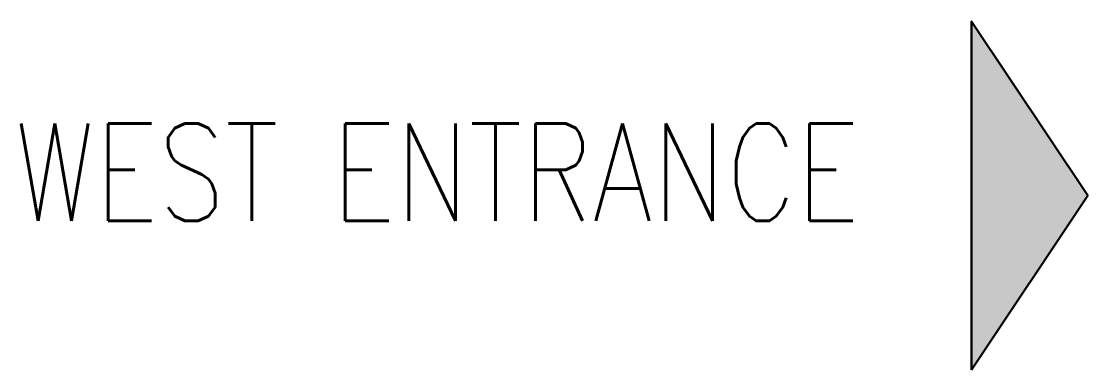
# Model space of a CAD drawing. Header units: inches. Extents: x 13084 to 220150, y 6494 to 167180.
# Drawn here: x 28501 to 35069, y 106604 to 108751 of the extents above; entities that cross this region are included whole.
import ezdxf
from ezdxf.enums import TextEntityAlignment as Align

# ---------------------------------------------------------------- set-up
doc = ezdxf.new("R2010")
doc.units = ezdxf.units.IN
doc.header["$MEASUREMENT"] = 0
doc.layers.add('Ground Floor$0$Z-Z000-S-General-Notes-250', color=7, linetype='Continuous', lineweight=30)
doc.styles.add('Ground Floor$0$Annotation-RomanS', font='romans.shx', dxfattribs={"width": 0.8})
doc.styles.add('Ground Floor$0$ST1', font='romans.shx', dxfattribs={"width": 0.8})

# ---------------------------------------------------------------- blocks, each defined once
blk = doc.blocks.new('Ground Floor$0$Sube')
blk.add_lwpolyline([(4.8801, -175.145), (4.8801, -174.0717), (5.2379, -174.6083), (4.8801, -175.145)])
blk.add_solid([(5.2379, -174.6083), (4.8801, -175.145), (4.8801, -174.0717)])
at = {"style": 'Ground Floor$0$ST1', "width": 0.8}
blk.add_attdef('SUBE-BAJA', text='', height=0.617, dxfattribs=at).set_placement((4.7363, -174.5859), align=Align.MIDDLE_RIGHT)

msp = doc.modelspace()

# ---------------------------------------------------------------- block references
at = {"layer": 'Ground Floor$0$Z-Z000-S-General-Notes-250', "xscale": 2000, "yscale": 2000, "zscale": 2000}
msp.add_blockref('Ground Floor$0$Sube', (24593.4, 456894.2, 0), dxfattribs=at)

# ---------------------------------------------------------------- texts
at = {"layer": 'Ground Floor$0$Z-Z000-S-General-Notes-250', "insert": (33664.2, 108120.8, 0), "char_height": 600, "width": 8915.16, "attachment_point": 3, "style": 'Ground Floor$0$Annotation-RomanS'}
msp.add_mtext('WEST ENTRANCE', dxfattribs=at)

doc.saveas('drawing.dxf')
